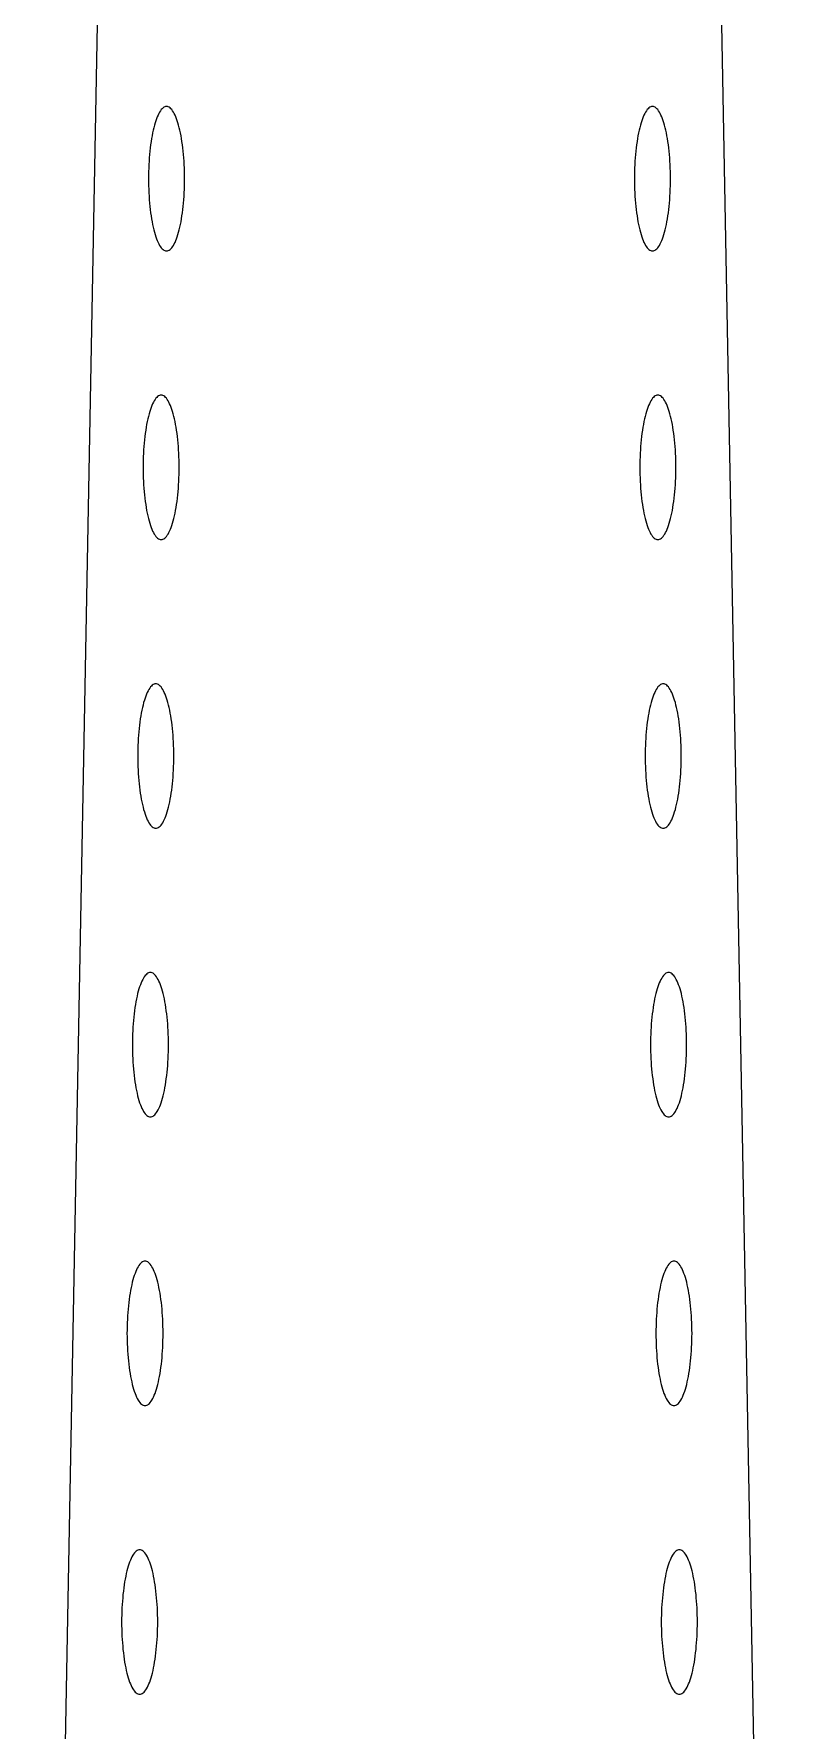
# Model space of a CAD drawing. Extents: x -1.3 to 1.3, y -32.7 to -9.2.
# Drawn here: x -1.3 to 1.3, y -26.85 to -20.98 of the extents above; entities that cross this region are included whole.
import ezdxf

# ---------------------------------------------------------------- set-up
doc = ezdxf.new("R2010")
doc.units = 0
doc.layers.get('0').update_dxf_attribs({"linetype": 'CONTINUOUS'})

msp = doc.modelspace()

# ---------------------------------------------------------------- linework, layer by layer
msp.add_lwpolyline([(0.879884, -10.092124, 0.98155626), (-0.879884, -10.092124), (-1.301305, -32.728468), (1.301305, -32.728468)], format="xyb", close=True)
for points in [[(-0.841849, -21.73, 0), (-0.838783, -21.7297, 0), (-0.835723, -21.7288, 0), (-0.832679, -21.7273, 0), (-0.829656, -21.7252, 0), (-0.826663, -21.7225, 0), (-0.823707, -21.7193, 0), (-0.820794, -21.7154, 0), (-0.817932, -21.711, 0), (-0.815127, -21.706, 0), (-0.812387, -21.7005, 0), (-0.809718, -21.6945, 0), (-0.807126, -21.6879, 0), (-0.804618, -21.6808, 0), (-0.8022, -21.6733, 0), (-0.799877, -21.6653, 0), (-0.797655, -21.6568, 0), (-0.79554, -21.6479, 0), (-0.793536, -21.6386, 0), (-0.791649, -21.629, 0), (-0.789883, -21.6189, 0), (-0.788241, -21.6086, 0), (-0.786729, -21.5979, 0), (-0.78535, -21.5869, 0), (-0.784107, -21.5757, 0), (-0.783003, -21.5643, 0), (-0.782041, -21.5526, 0), (-0.781222, -21.5408, 0), (-0.78055, -21.5288, 0), (-0.780026, -21.5167, 0), (-0.77965, -21.5045, 0), (-0.779425, -21.4923, 0), (-0.779349, -21.48, 0), (-0.779425, -21.4678, 0), (-0.77965, -21.4555, 0), (-0.780026, -21.4433, 0), (-0.78055, -21.4313, 0), (-0.781222, -21.4193, 0), (-0.782041, -21.4075, 0), (-0.783003, -21.3958, 0), (-0.784107, -21.3844, 0), (-0.78535, -21.3731, 0), (-0.786729, -21.3622, 0), (-0.788241, -21.3515, 0), (-0.789883, -21.3411, 0), (-0.791649, -21.3311, 0), (-0.793536, -21.3214, 0), (-0.79554, -21.3121, 0), (-0.797655, -21.3033, 0), (-0.799877, -21.2948, 0), (-0.8022, -21.2868, 0), (-0.804618, -21.2792, 0), (-0.807126, -21.2722, 0), (-0.809718, -21.2656, 0), (-0.812387, -21.2595, 0), (-0.815127, -21.254, 0), (-0.817932, -21.2491, 0), (-0.820794, -21.2446, 0), (-0.823707, -21.2408, 0), (-0.826663, -21.2375, 0), (-0.829656, -21.2348, 0), (-0.832679, -21.2327, 0), (-0.835723, -21.2312, 0), (-0.838783, -21.2303, 0), (-0.841849, -21.23, 0), (-0.844916, -21.2303, 0), (-0.847975, -21.2312, 0), (-0.85102, -21.2327, 0), (-0.854043, -21.2348, 0), (-0.857036, -21.2375, 0), (-0.859992, -21.2408, 0), (-0.862905, -21.2446, 0), (-0.865767, -21.2491, 0), (-0.868572, -21.254, 0), (-0.871312, -21.2595, 0), (-0.873981, -21.2656, 0), (-0.876573, -21.2722, 0), (-0.879081, -21.2792, 0), (-0.881499, -21.2868, 0), (-0.883822, -21.2948, 0), (-0.886044, -21.3033, 0), (-0.888159, -21.3121, 0), (-0.890163, -21.3214, 0), (-0.89205, -21.3311, 0), (-0.893816, -21.3411, 0), (-0.895457, -21.3515, 0), (-0.896969, -21.3622, 0), (-0.898349, -21.3731, 0), (-0.899592, -21.3844, 0), (-0.900696, -21.3958, 0), (-0.901658, -21.4075, 0), (-0.902476, -21.4193, 0), (-0.903148, -21.4313, 0), (-0.903673, -21.4433, 0), (-0.904048, -21.4555, 0), (-0.904274, -21.4678, 0), (-0.904349, -21.48, 0), (-0.904274, -21.4923, 0), (-0.904048, -21.5045, 0), (-0.903673, -21.5167, 0), (-0.903148, -21.5288, 0), (-0.902476, -21.5408, 0), (-0.901658, -21.5526, 0), (-0.900696, -21.5643, 0), (-0.899592, -21.5757, 0), (-0.898349, -21.5869, 0), (-0.896969, -21.5979, 0), (-0.895457, -21.6086, 0), (-0.893816, -21.6189, 0), (-0.89205, -21.629, 0), (-0.890163, -21.6386, 0), (-0.888159, -21.6479, 0), (-0.886044, -21.6568, 0), (-0.883822, -21.6653, 0), (-0.881499, -21.6733, 0), (-0.879081, -21.6808, 0), (-0.876573, -21.6879, 0), (-0.873981, -21.6945, 0), (-0.871312, -21.7005, 0), (-0.868572, -21.706, 0), (-0.865767, -21.711, 0), (-0.862905, -21.7154, 0), (-0.859992, -21.7193, 0), (-0.857036, -21.7225, 0), (-0.854043, -21.7252, 0), (-0.85102, -21.7273, 0), (-0.847975, -21.7288, 0), (-0.844916, -21.7297, 0), (-0.841849, -21.73, 0)], [(0.841849, -21.73, 0), (0.844916, -21.7297, 0), (0.847975, -21.7288, 0), (0.85102, -21.7273, 0), (0.854043, -21.7252, 0), (0.857036, -21.7225, 0), (0.859992, -21.7193, 0), (0.862905, -21.7154, 0), (0.865767, -21.711, 0), (0.868572, -21.706, 0), (0.871312, -21.7005, 0), (0.873981, -21.6945, 0), (0.876573, -21.6879, 0), (0.879081, -21.6808, 0), (0.881499, -21.6733, 0), (0.883822, -21.6653, 0), (0.886044, -21.6568, 0), (0.888159, -21.6479, 0), (0.890163, -21.6386, 0), (0.89205, -21.629, 0), (0.893816, -21.6189, 0), (0.895457, -21.6086, 0), (0.896969, -21.5979, 0), (0.898349, -21.5869, 0), (0.899592, -21.5757, 0), (0.900696, -21.5643, 0), (0.901658, -21.5526, 0), (0.902476, -21.5408, 0), (0.903148, -21.5288, 0), (0.903673, -21.5167, 0), (0.904048, -21.5045, 0), (0.904274, -21.4923, 0), (0.904349, -21.48, 0), (0.904274, -21.4678, 0), (0.904048, -21.4555, 0), (0.903673, -21.4433, 0), (0.903148, -21.4313, 0), (0.902476, -21.4193, 0), (0.901658, -21.4075, 0), (0.900696, -21.3958, 0), (0.899592, -21.3844, 0), (0.898349, -21.3731, 0), (0.896969, -21.3622, 0), (0.895457, -21.3515, 0), (0.893816, -21.3411, 0), (0.89205, -21.3311, 0), (0.890163, -21.3214, 0), (0.888159, -21.3121, 0), (0.886044, -21.3033, 0), (0.883822, -21.2948, 0), (0.881499, -21.2868, 0), (0.879081, -21.2792, 0), (0.876573, -21.2722, 0), (0.873981, -21.2656, 0), (0.871312, -21.2595, 0), (0.868572, -21.254, 0), (0.865767, -21.2491, 0), (0.862905, -21.2446, 0), (0.859992, -21.2408, 0), (0.857036, -21.2375, 0), (0.854043, -21.2348, 0), (0.85102, -21.2327, 0), (0.847975, -21.2312, 0), (0.844916, -21.2303, 0), (0.841849, -21.23, 0), (0.838783, -21.2303, 0), (0.835723, -21.2312, 0), (0.832679, -21.2327, 0), (0.829656, -21.2348, 0), (0.826663, -21.2375, 0), (0.823707, -21.2408, 0), (0.820794, -21.2446, 0), (0.817932, -21.2491, 0), (0.815127, -21.254, 0), (0.812387, -21.2595, 0), (0.809718, -21.2656, 0), (0.807126, -21.2722, 0), (0.804618, -21.2792, 0), (0.8022, -21.2868, 0), (0.799877, -21.2948, 0), (0.797655, -21.3033, 0), (0.79554, -21.3121, 0), (0.793536, -21.3214, 0), (0.791649, -21.3311, 0), (0.789883, -21.3411, 0), (0.788241, -21.3515, 0), (0.786729, -21.3622, 0), (0.78535, -21.3731, 0), (0.784107, -21.3844, 0), (0.783003, -21.3958, 0), (0.782041, -21.4075, 0), (0.781222, -21.4193, 0), (0.78055, -21.4313, 0), (0.780026, -21.4433, 0), (0.77965, -21.4555, 0), (0.779425, -21.4678, 0), (0.779349, -21.48, 0), (0.779425, -21.4923, 0), (0.77965, -21.5045, 0), (0.780026, -21.5167, 0), (0.78055, -21.5288, 0), (0.781222, -21.5408, 0), (0.782041, -21.5526, 0), (0.783003, -21.5643, 0), (0.784107, -21.5757, 0), (0.78535, -21.5869, 0), (0.786729, -21.5979, 0), (0.788241, -21.6086, 0), (0.789883, -21.6189, 0), (0.791649, -21.629, 0), (0.793536, -21.6386, 0), (0.79554, -21.6479, 0), (0.797655, -21.6568, 0), (0.799877, -21.6653, 0), (0.8022, -21.6733, 0), (0.804618, -21.6808, 0), (0.807126, -21.6879, 0), (0.809718, -21.6945, 0), (0.812387, -21.7005, 0), (0.815127, -21.706, 0), (0.817932, -21.711, 0), (0.820794, -21.7154, 0), (0.823707, -21.7193, 0), (0.826663, -21.7225, 0), (0.829656, -21.7252, 0), (0.832679, -21.7273, 0), (0.835723, -21.7288, 0), (0.838783, -21.7297, 0), (0.841849, -21.73, 0)], [(-0.860463, -22.7299, 0), (-0.857396, -22.7296, 0), (-0.854337, -22.7287, 0), (-0.851293, -22.7271, 0), (-0.84827, -22.7251, 0), (-0.845277, -22.7224, 0), (-0.84232, -22.7191, 0), (-0.839408, -22.7152, 0), (-0.836545, -22.7108, 0), (-0.833741, -22.7059, 0), (-0.831001, -22.7003, 0), (-0.828332, -22.6943, 0), (-0.82574, -22.6877, 0), (-0.823232, -22.6807, 0), (-0.820814, -22.6731, 0), (-0.818491, -22.6651, 0), (-0.816269, -22.6566, 0), (-0.814154, -22.6477, 0), (-0.81215, -22.6385, 0), (-0.810263, -22.6288, 0), (-0.808496, -22.6187, 0), (-0.806855, -22.6084, 0), (-0.805343, -22.5977, 0), (-0.803964, -22.5867, 0), (-0.802721, -22.5755, 0), (-0.801617, -22.5641, 0), (-0.800654, -22.5524, 0), (-0.799836, -22.5406, 0), (-0.799164, -22.5286, 0), (-0.79864, -22.5165, 0), (-0.798264, -22.5044, 0), (-0.798038, -22.4921, 0), (-0.797963, -22.4799, 0), (-0.798038, -22.4676, 0), (-0.798264, -22.4554, 0), (-0.79864, -22.4432, 0), (-0.799164, -22.4311, 0), (-0.799836, -22.4191, 0), (-0.800654, -22.4073, 0), (-0.801617, -22.3956, 0), (-0.802721, -22.3842, 0), (-0.803964, -22.373, 0), (-0.805343, -22.362, 0), (-0.806855, -22.3513, 0), (-0.808496, -22.341, 0), (-0.810263, -22.3309, 0), (-0.81215, -22.3213, 0), (-0.814154, -22.312, 0), (-0.816269, -22.3031, 0), (-0.818491, -22.2946, 0), (-0.820814, -22.2866, 0), (-0.823232, -22.2791, 0), (-0.82574, -22.272, 0), (-0.828332, -22.2654, 0), (-0.831001, -22.2594, 0), (-0.833741, -22.2539, 0), (-0.836545, -22.2489, 0), (-0.839408, -22.2445, 0), (-0.84232, -22.2406, 0), (-0.845277, -22.2373, 0), (-0.84827, -22.2347, 0), (-0.851293, -22.2326, 0), (-0.854337, -22.2311, 0), (-0.857396, -22.2302, 0), (-0.860463, -22.2299, 0), (-0.86353, -22.2302, 0), (-0.866589, -22.2311, 0), (-0.869634, -22.2326, 0), (-0.872656, -22.2347, 0), (-0.875649, -22.2373, 0), (-0.878606, -22.2406, 0), (-0.881519, -22.2445, 0), (-0.884381, -22.2489, 0), (-0.887185, -22.2539, 0), (-0.889925, -22.2594, 0), (-0.892595, -22.2654, 0), (-0.895186, -22.272, 0), (-0.897694, -22.2791, 0), (-0.900113, -22.2866, 0), (-0.902436, -22.2946, 0), (-0.904657, -22.3031, 0), (-0.906773, -22.312, 0), (-0.908776, -22.3213, 0), (-0.910664, -22.3309, 0), (-0.91243, -22.341, 0), (-0.914071, -22.3513, 0), (-0.915583, -22.362, 0), (-0.916963, -22.373, 0), (-0.918206, -22.3842, 0), (-0.91931, -22.3956, 0), (-0.920272, -22.4073, 0), (-0.92109, -22.4191, 0), (-0.921762, -22.4311, 0), (-0.922287, -22.4432, 0), (-0.922662, -22.4554, 0), (-0.922888, -22.4676, 0), (-0.922963, -22.4799, 0), (-0.922888, -22.4921, 0), (-0.922662, -22.5044, 0), (-0.922287, -22.5165, 0), (-0.921762, -22.5286, 0), (-0.92109, -22.5406, 0), (-0.920272, -22.5524, 0), (-0.91931, -22.5641, 0), (-0.918206, -22.5755, 0), (-0.916963, -22.5867, 0), (-0.915583, -22.5977, 0), (-0.914071, -22.6084, 0), (-0.91243, -22.6187, 0), (-0.910664, -22.6288, 0), (-0.908776, -22.6385, 0), (-0.906773, -22.6477, 0), (-0.904657, -22.6566, 0), (-0.902436, -22.6651, 0), (-0.900113, -22.6731, 0), (-0.897694, -22.6807, 0), (-0.895186, -22.6877, 0), (-0.892595, -22.6943, 0), (-0.889925, -22.7003, 0), (-0.887185, -22.7059, 0), (-0.884381, -22.7108, 0), (-0.881519, -22.7152, 0), (-0.878606, -22.7191, 0), (-0.875649, -22.7224, 0), (-0.872656, -22.7251, 0), (-0.869634, -22.7271, 0), (-0.866589, -22.7287, 0), (-0.86353, -22.7296, 0), (-0.860463, -22.7299, 0)], [(0.860463, -22.7299, 0), (0.86353, -22.7296, 0), (0.866589, -22.7287, 0), (0.869634, -22.7271, 0), (0.872656, -22.7251, 0), (0.875649, -22.7224, 0), (0.878606, -22.7191, 0), (0.881519, -22.7152, 0), (0.884381, -22.7108, 0), (0.887185, -22.7059, 0), (0.889925, -22.7003, 0), (0.892595, -22.6943, 0), (0.895186, -22.6877, 0), (0.897694, -22.6807, 0), (0.900113, -22.6731, 0), (0.902436, -22.6651, 0), (0.904657, -22.6566, 0), (0.906773, -22.6477, 0), (0.908776, -22.6385, 0), (0.910664, -22.6288, 0), (0.91243, -22.6187, 0), (0.914071, -22.6084, 0), (0.915583, -22.5977, 0), (0.916963, -22.5867, 0), (0.918206, -22.5755, 0), (0.91931, -22.5641, 0), (0.920272, -22.5524, 0), (0.92109, -22.5406, 0), (0.921762, -22.5286, 0), (0.922287, -22.5165, 0), (0.922662, -22.5044, 0), (0.922888, -22.4921, 0), (0.922963, -22.4799, 0), (0.922888, -22.4676, 0), (0.922662, -22.4554, 0), (0.922287, -22.4432, 0), (0.921762, -22.4311, 0), (0.92109, -22.4191, 0), (0.920272, -22.4073, 0), (0.91931, -22.3956, 0), (0.918206, -22.3842, 0), (0.916963, -22.373, 0), (0.915583, -22.362, 0), (0.914071, -22.3513, 0), (0.91243, -22.341, 0), (0.910664, -22.3309, 0), (0.908776, -22.3213, 0), (0.906773, -22.312, 0), (0.904657, -22.3031, 0), (0.902436, -22.2946, 0), (0.900113, -22.2866, 0), (0.897694, -22.2791, 0), (0.895186, -22.272, 0), (0.892595, -22.2654, 0), (0.889925, -22.2594, 0), (0.887185, -22.2539, 0), (0.884381, -22.2489, 0), (0.881519, -22.2445, 0), (0.878606, -22.2406, 0), (0.875649, -22.2373, 0), (0.872656, -22.2347, 0), (0.869634, -22.2326, 0), (0.866589, -22.2311, 0), (0.86353, -22.2302, 0), (0.860463, -22.2299, 0), (0.857396, -22.2302, 0), (0.854337, -22.2311, 0), (0.851293, -22.2326, 0), (0.84827, -22.2347, 0), (0.845277, -22.2373, 0), (0.84232, -22.2406, 0), (0.839408, -22.2445, 0), (0.836545, -22.2489, 0), (0.833741, -22.2539, 0), (0.831001, -22.2594, 0), (0.828332, -22.2654, 0), (0.82574, -22.272, 0), (0.823232, -22.2791, 0), (0.820814, -22.2866, 0), (0.818491, -22.2946, 0), (0.816269, -22.3031, 0), (0.814154, -22.312, 0), (0.81215, -22.3213, 0), (0.810263, -22.3309, 0), (0.808496, -22.341, 0), (0.806855, -22.3513, 0), (0.805343, -22.362, 0), (0.803964, -22.373, 0), (0.802721, -22.3842, 0), (0.801617, -22.3956, 0), (0.800654, -22.4073, 0), (0.799836, -22.4191, 0), (0.799164, -22.4311, 0), (0.79864, -22.4432, 0), (0.798264, -22.4554, 0), (0.798038, -22.4676, 0), (0.797963, -22.4799, 0), (0.798038, -22.4921, 0), (0.798264, -22.5044, 0), (0.79864, -22.5165, 0), (0.799164, -22.5286, 0), (0.799836, -22.5406, 0), (0.800654, -22.5524, 0), (0.801617, -22.5641, 0), (0.802721, -22.5755, 0), (0.803964, -22.5867, 0), (0.805343, -22.5977, 0), (0.806855, -22.6084, 0), (0.808496, -22.6187, 0), (0.810263, -22.6288, 0), (0.81215, -22.6385, 0), (0.814154, -22.6477, 0), (0.816269, -22.6566, 0), (0.818491, -22.6651, 0), (0.820814, -22.6731, 0), (0.823232, -22.6807, 0), (0.82574, -22.6877, 0), (0.828332, -22.6943, 0), (0.831001, -22.7003, 0), (0.833741, -22.7059, 0), (0.836545, -22.7108, 0), (0.839408, -22.7152, 0), (0.84232, -22.7191, 0), (0.845277, -22.7224, 0), (0.84827, -22.7251, 0), (0.851293, -22.7271, 0), (0.854337, -22.7287, 0), (0.857396, -22.7296, 0), (0.860463, -22.7299, 0)], [(-0.879077, -23.7297, 0), (-0.87601, -23.7294, 0), (-0.872951, -23.7285, 0), (-0.869906, -23.727, 0), (-0.866884, -23.7249, 0), (-0.863891, -23.7222, 0), (-0.860934, -23.7189, 0), (-0.858021, -23.7151, 0), (-0.855159, -23.7107, 0), (-0.852355, -23.7057, 0), (-0.849615, -23.7002, 0), (-0.846946, -23.6941, 0), (-0.844354, -23.6875, 0), (-0.841846, -23.6805, 0), (-0.839427, -23.6729, 0), (-0.837105, -23.6649, 0), (-0.834883, -23.6565, 0), (-0.832768, -23.6476, 0), (-0.830764, -23.6383, 0), (-0.828877, -23.6286, 0), (-0.82711, -23.6186, 0), (-0.825469, -23.6082, 0), (-0.823957, -23.5975, 0), (-0.822578, -23.5866, 0), (-0.821335, -23.5754, 0), (-0.82023, -23.5639, 0), (-0.819268, -23.5523, 0), (-0.81845, -23.5404, 0), (-0.817778, -23.5285, 0), (-0.817253, -23.5164, 0), (-0.816878, -23.5042, 0), (-0.816652, -23.4919, 0), (-0.816577, -23.4797, 0), (-0.816652, -23.4674, 0), (-0.816878, -23.4552, 0), (-0.817253, -23.443, 0), (-0.817778, -23.4309, 0), (-0.81845, -23.4189, 0), (-0.819268, -23.4071, 0), (-0.82023, -23.3955, 0), (-0.821335, -23.384, 0), (-0.822578, -23.3728, 0), (-0.823957, -23.3618, 0), (-0.825469, -23.3512, 0), (-0.82711, -23.3408, 0), (-0.828877, -23.3308, 0), (-0.830764, -23.3211, 0), (-0.832768, -23.3118, 0), (-0.834883, -23.3029, 0), (-0.837105, -23.2944, 0), (-0.839427, -23.2864, 0), (-0.841846, -23.2789, 0), (-0.844354, -23.2718, 0), (-0.846946, -23.2652, 0), (-0.849615, -23.2592, 0), (-0.852355, -23.2537, 0), (-0.855159, -23.2487, 0), (-0.858021, -23.2443, 0), (-0.860934, -23.2404, 0), (-0.863891, -23.2372, 0), (-0.866884, -23.2345, 0), (-0.869906, -23.2324, 0), (-0.872951, -23.2309, 0), (-0.87601, -23.23, 0), (-0.879077, -23.2297, 0), (-0.882144, -23.23, 0), (-0.885203, -23.2309, 0), (-0.888248, -23.2324, 0), (-0.89127, -23.2345, 0), (-0.894263, -23.2372, 0), (-0.89722, -23.2404, 0), (-0.900133, -23.2443, 0), (-0.902995, -23.2487, 0), (-0.905799, -23.2537, 0), (-0.908539, -23.2592, 0), (-0.911208, -23.2652, 0), (-0.9138, -23.2718, 0), (-0.916308, -23.2789, 0), (-0.918727, -23.2864, 0), (-0.921049, -23.2944, 0), (-0.923271, -23.3029, 0), (-0.925386, -23.3118, 0), (-0.92739, -23.3211, 0), (-0.929277, -23.3308, 0), (-0.931044, -23.3408, 0), (-0.932685, -23.3512, 0), (-0.934197, -23.3618, 0), (-0.935576, -23.3728, 0), (-0.936819, -23.384, 0), (-0.937923, -23.3955, 0), (-0.938886, -23.4071, 0), (-0.939704, -23.4189, 0), (-0.940376, -23.4309, 0), (-0.940901, -23.443, 0), (-0.941276, -23.4552, 0), (-0.941502, -23.4674, 0), (-0.941577, -23.4797, 0), (-0.941502, -23.4919, 0), (-0.941276, -23.5042, 0), (-0.940901, -23.5164, 0), (-0.940376, -23.5285, 0), (-0.939704, -23.5404, 0), (-0.938886, -23.5523, 0), (-0.937923, -23.5639, 0), (-0.936819, -23.5754, 0), (-0.935576, -23.5866, 0), (-0.934197, -23.5975, 0), (-0.932685, -23.6082, 0), (-0.931044, -23.6186, 0), (-0.929277, -23.6286, 0), (-0.92739, -23.6383, 0), (-0.925386, -23.6476, 0), (-0.923271, -23.6565, 0), (-0.921049, -23.6649, 0), (-0.918727, -23.6729, 0), (-0.916308, -23.6805, 0), (-0.9138, -23.6875, 0), (-0.911208, -23.6941, 0), (-0.908539, -23.7002, 0), (-0.905799, -23.7057, 0), (-0.902995, -23.7107, 0), (-0.900133, -23.7151, 0), (-0.89722, -23.7189, 0), (-0.894263, -23.7222, 0), (-0.89127, -23.7249, 0), (-0.888248, -23.727, 0), (-0.885203, -23.7285, 0), (-0.882144, -23.7294, 0), (-0.879077, -23.7297, 0)], [(0.879077, -23.7297, 0), (0.882144, -23.7294, 0), (0.885203, -23.7285, 0), (0.888248, -23.727, 0), (0.89127, -23.7249, 0), (0.894263, -23.7222, 0), (0.89722, -23.7189, 0), (0.900133, -23.7151, 0), (0.902995, -23.7107, 0), (0.905799, -23.7057, 0), (0.908539, -23.7002, 0), (0.911208, -23.6941, 0), (0.9138, -23.6875, 0), (0.916308, -23.6805, 0), (0.918727, -23.6729, 0), (0.921049, -23.6649, 0), (0.923271, -23.6565, 0), (0.925386, -23.6476, 0), (0.92739, -23.6383, 0), (0.929277, -23.6286, 0), (0.931044, -23.6186, 0), (0.932685, -23.6082, 0), (0.934197, -23.5975, 0), (0.935576, -23.5866, 0), (0.936819, -23.5754, 0), (0.937923, -23.5639, 0), (0.938886, -23.5523, 0), (0.939704, -23.5404, 0), (0.940376, -23.5285, 0), (0.940901, -23.5164, 0), (0.941276, -23.5042, 0), (0.941502, -23.4919, 0), (0.941577, -23.4797, 0), (0.941502, -23.4674, 0), (0.941276, -23.4552, 0), (0.940901, -23.443, 0), (0.940376, -23.4309, 0), (0.939704, -23.4189, 0), (0.938886, -23.4071, 0), (0.937923, -23.3955, 0), (0.936819, -23.384, 0), (0.935576, -23.3728, 0), (0.934197, -23.3618, 0), (0.932685, -23.3512, 0), (0.931044, -23.3408, 0), (0.929277, -23.3308, 0), (0.92739, -23.3211, 0), (0.925386, -23.3118, 0), (0.923271, -23.3029, 0), (0.921049, -23.2944, 0), (0.918727, -23.2864, 0), (0.916308, -23.2789, 0), (0.9138, -23.2718, 0), (0.911208, -23.2652, 0), (0.908539, -23.2592, 0), (0.905799, -23.2537, 0), (0.902995, -23.2487, 0), (0.900133, -23.2443, 0), (0.89722, -23.2404, 0), (0.894263, -23.2372, 0), (0.89127, -23.2345, 0), (0.888248, -23.2324, 0), (0.885203, -23.2309, 0), (0.882144, -23.23, 0), (0.879077, -23.2297, 0), (0.87601, -23.23, 0), (0.872951, -23.2309, 0), (0.869906, -23.2324, 0), (0.866884, -23.2345, 0), (0.863891, -23.2372, 0), (0.860934, -23.2404, 0), (0.858021, -23.2443, 0), (0.855159, -23.2487, 0), (0.852355, -23.2537, 0), (0.849615, -23.2592, 0), (0.846946, -23.2652, 0), (0.844354, -23.2718, 0), (0.841846, -23.2789, 0), (0.839427, -23.2864, 0), (0.837105, -23.2944, 0), (0.834883, -23.3029, 0), (0.832768, -23.3118, 0), (0.830764, -23.3211, 0), (0.828877, -23.3308, 0), (0.82711, -23.3408, 0), (0.825469, -23.3512, 0), (0.823957, -23.3618, 0), (0.822578, -23.3728, 0), (0.821335, -23.384, 0), (0.82023, -23.3955, 0), (0.819268, -23.4071, 0), (0.81845, -23.4189, 0), (0.817778, -23.4309, 0), (0.817253, -23.443, 0), (0.816878, -23.4552, 0), (0.816652, -23.4674, 0), (0.816577, -23.4797, 0), (0.816652, -23.4919, 0), (0.816878, -23.5042, 0), (0.817253, -23.5164, 0), (0.817778, -23.5285, 0), (0.81845, -23.5404, 0), (0.819268, -23.5523, 0), (0.82023, -23.5639, 0), (0.821335, -23.5754, 0), (0.822578, -23.5866, 0), (0.823957, -23.5975, 0), (0.825469, -23.6082, 0), (0.82711, -23.6186, 0), (0.828877, -23.6286, 0), (0.830764, -23.6383, 0), (0.832768, -23.6476, 0), (0.834883, -23.6565, 0), (0.837105, -23.6649, 0), (0.839427, -23.6729, 0), (0.841846, -23.6805, 0), (0.844354, -23.6875, 0), (0.846946, -23.6941, 0), (0.849615, -23.7002, 0), (0.852355, -23.7057, 0), (0.855159, -23.7107, 0), (0.858021, -23.7151, 0), (0.860934, -23.7189, 0), (0.863891, -23.7222, 0), (0.866884, -23.7249, 0), (0.869906, -23.727, 0), (0.872951, -23.7285, 0), (0.87601, -23.7294, 0), (0.879077, -23.7297, 0)], [(-0.897691, -24.7295, 0), (-0.894624, -24.7292, 0), (-0.891565, -24.7283, 0), (-0.88852, -24.7268, 0), (-0.885498, -24.7247, 0), (-0.882505, -24.722, 0), (-0.879548, -24.7187, 0), (-0.876635, -24.7149, 0), (-0.873773, -24.7105, 0), (-0.870969, -24.7055, 0), (-0.868228, -24.7, 0), (-0.865559, -24.6939, 0), (-0.862968, -24.6874, 0), (-0.86046, -24.6803, 0), (-0.858041, -24.6728, 0), (-0.855718, -24.6647, 0), (-0.853497, -24.6563, 0), (-0.851381, -24.6474, 0), (-0.849378, -24.6381, 0), (-0.84749, -24.6284, 0), (-0.845724, -24.6184, 0), (-0.844083, -24.608, 0), (-0.842571, -24.5974, 0), (-0.841191, -24.5864, 0), (-0.839948, -24.5752, 0), (-0.838844, -24.5637, 0), (-0.837882, -24.5521, 0), (-0.837064, -24.5403, 0), (-0.836392, -24.5283, 0), (-0.835867, -24.5162, 0), (-0.835492, -24.504, 0), (-0.835266, -24.4918, 0), (-0.835191, -24.4795, 0), (-0.835266, -24.4672, 0), (-0.835492, -24.455, 0), (-0.835867, -24.4428, 0), (-0.836392, -24.4307, 0), (-0.837064, -24.4188, 0), (-0.837882, -24.4069, 0), (-0.838844, -24.3953, 0), (-0.839948, -24.3838, 0), (-0.841191, -24.3726, 0), (-0.842571, -24.3617, 0), (-0.844083, -24.351, 0), (-0.845724, -24.3406, 0), (-0.84749, -24.3306, 0), (-0.849378, -24.3209, 0), (-0.851381, -24.3116, 0), (-0.853497, -24.3027, 0), (-0.855718, -24.2943, 0), (-0.858041, -24.2863, 0), (-0.86046, -24.2787, 0), (-0.862968, -24.2716, 0), (-0.865559, -24.2651, 0), (-0.868228, -24.259, 0), (-0.870969, -24.2535, 0), (-0.873773, -24.2485, 0), (-0.876635, -24.2441, 0), (-0.879548, -24.2403, 0), (-0.882505, -24.237, 0), (-0.885498, -24.2343, 0), (-0.88852, -24.2322, 0), (-0.891565, -24.2307, 0), (-0.894624, -24.2298, 0), (-0.897691, -24.2295, 0), (-0.900758, -24.2298, 0), (-0.903817, -24.2307, 0), (-0.906861, -24.2322, 0), (-0.909884, -24.2343, 0), (-0.912877, -24.237, 0), (-0.915834, -24.2403, 0), (-0.918746, -24.2441, 0), (-0.921608, -24.2485, 0), (-0.924413, -24.2535, 0), (-0.927153, -24.259, 0), (-0.929822, -24.2651, 0), (-0.932414, -24.2716, 0), (-0.934922, -24.2787, 0), (-0.93734, -24.2863, 0), (-0.939663, -24.2943, 0), (-0.941885, -24.3027, 0), (-0.944, -24.3116, 0), (-0.946004, -24.3209, 0), (-0.947891, -24.3306, 0), (-0.949658, -24.3406, 0), (-0.951299, -24.351, 0), (-0.952811, -24.3617, 0), (-0.95419, -24.3726, 0), (-0.955433, -24.3838, 0), (-0.956537, -24.3953, 0), (-0.9575, -24.4069, 0), (-0.958318, -24.4188, 0), (-0.95899, -24.4307, 0), (-0.959514, -24.4428, 0), (-0.95989, -24.455, 0), (-0.960115, -24.4672, 0), (-0.960191, -24.4795, 0), (-0.960115, -24.4918, 0), (-0.95989, -24.504, 0), (-0.959514, -24.5162, 0), (-0.95899, -24.5283, 0), (-0.958318, -24.5403, 0), (-0.9575, -24.5521, 0), (-0.956537, -24.5637, 0), (-0.955433, -24.5752, 0), (-0.95419, -24.5864, 0), (-0.952811, -24.5974, 0), (-0.951299, -24.608, 0), (-0.949658, -24.6184, 0), (-0.947891, -24.6284, 0), (-0.946004, -24.6381, 0), (-0.944, -24.6474, 0), (-0.941885, -24.6563, 0), (-0.939663, -24.6647, 0), (-0.93734, -24.6728, 0), (-0.934922, -24.6803, 0), (-0.932414, -24.6874, 0), (-0.929822, -24.6939, 0), (-0.927153, -24.7, 0), (-0.924413, -24.7055, 0), (-0.921608, -24.7105, 0), (-0.918746, -24.7149, 0), (-0.915834, -24.7187, 0), (-0.912877, -24.722, 0), (-0.909884, -24.7247, 0), (-0.906861, -24.7268, 0), (-0.903817, -24.7283, 0), (-0.900758, -24.7292, 0), (-0.897691, -24.7295, 0)], [(0.897691, -24.7295, 0), (0.900758, -24.7292, 0), (0.903817, -24.7283, 0), (0.906861, -24.7268, 0), (0.909884, -24.7247, 0), (0.912877, -24.722, 0), (0.915834, -24.7187, 0), (0.918746, -24.7149, 0), (0.921608, -24.7105, 0), (0.924413, -24.7055, 0), (0.927153, -24.7, 0), (0.929822, -24.6939, 0), (0.932414, -24.6874, 0), (0.934922, -24.6803, 0), (0.93734, -24.6728, 0), (0.939663, -24.6647, 0), (0.941885, -24.6563, 0), (0.944, -24.6474, 0), (0.946004, -24.6381, 0), (0.947891, -24.6284, 0), (0.949658, -24.6184, 0), (0.951299, -24.608, 0), (0.952811, -24.5974, 0), (0.95419, -24.5864, 0), (0.955433, -24.5752, 0), (0.956537, -24.5637, 0), (0.9575, -24.5521, 0), (0.958318, -24.5403, 0), (0.95899, -24.5283, 0), (0.959514, -24.5162, 0), (0.95989, -24.504, 0), (0.960115, -24.4918, 0), (0.960191, -24.4795, 0), (0.960115, -24.4672, 0), (0.95989, -24.455, 0), (0.959514, -24.4428, 0), (0.95899, -24.4307, 0), (0.958318, -24.4188, 0), (0.9575, -24.4069, 0), (0.956537, -24.3953, 0), (0.955433, -24.3838, 0), (0.95419, -24.3726, 0), (0.952811, -24.3617, 0), (0.951299, -24.351, 0), (0.949658, -24.3406, 0), (0.947891, -24.3306, 0), (0.946004, -24.3209, 0), (0.944, -24.3116, 0), (0.941885, -24.3027, 0), (0.939663, -24.2943, 0), (0.93734, -24.2863, 0), (0.934922, -24.2787, 0), (0.932414, -24.2716, 0), (0.929822, -24.2651, 0), (0.927153, -24.259, 0), (0.924413, -24.2535, 0), (0.921608, -24.2485, 0), (0.918746, -24.2441, 0), (0.915834, -24.2403, 0), (0.912877, -24.237, 0), (0.909884, -24.2343, 0), (0.906861, -24.2322, 0), (0.903817, -24.2307, 0), (0.900758, -24.2298, 0), (0.897691, -24.2295, 0), (0.894624, -24.2298, 0), (0.891565, -24.2307, 0), (0.88852, -24.2322, 0), (0.885498, -24.2343, 0), (0.882505, -24.237, 0), (0.879548, -24.2403, 0), (0.876635, -24.2441, 0), (0.873773, -24.2485, 0), (0.870969, -24.2535, 0), (0.868228, -24.259, 0), (0.865559, -24.2651, 0), (0.862968, -24.2716, 0), (0.86046, -24.2787, 0), (0.858041, -24.2863, 0), (0.855718, -24.2943, 0), (0.853497, -24.3027, 0), (0.851381, -24.3116, 0), (0.849378, -24.3209, 0), (0.84749, -24.3306, 0), (0.845724, -24.3406, 0), (0.844083, -24.351, 0), (0.842571, -24.3617, 0), (0.841191, -24.3726, 0), (0.839948, -24.3838, 0), (0.838844, -24.3953, 0), (0.837882, -24.4069, 0), (0.837064, -24.4188, 0), (0.836392, -24.4307, 0), (0.835867, -24.4428, 0), (0.835492, -24.455, 0), (0.835266, -24.4672, 0), (0.835191, -24.4795, 0), (0.835266, -24.4918, 0), (0.835492, -24.504, 0), (0.835867, -24.5162, 0), (0.836392, -24.5283, 0), (0.837064, -24.5403, 0), (0.837882, -24.5521, 0), (0.838844, -24.5637, 0), (0.839948, -24.5752, 0), (0.841191, -24.5864, 0), (0.842571, -24.5974, 0), (0.844083, -24.608, 0), (0.845724, -24.6184, 0), (0.84749, -24.6284, 0), (0.849378, -24.6381, 0), (0.851381, -24.6474, 0), (0.853497, -24.6563, 0), (0.855718, -24.6647, 0), (0.858041, -24.6728, 0), (0.86046, -24.6803, 0), (0.862968, -24.6874, 0), (0.865559, -24.6939, 0), (0.868228, -24.7, 0), (0.870969, -24.7055, 0), (0.873773, -24.7105, 0), (0.876635, -24.7149, 0), (0.879548, -24.7187, 0), (0.882505, -24.722, 0), (0.885498, -24.7247, 0), (0.88852, -24.7268, 0), (0.891565, -24.7283, 0), (0.894624, -24.7292, 0), (0.897691, -24.7295, 0)], [(-0.916305, -25.7293, 0), (-0.913238, -25.729, 0), (-0.910179, -25.7281, 0), (-0.907134, -25.7266, 0), (-0.904111, -25.7245, 0), (-0.901118, -25.7218, 0), (-0.898162, -25.7186, 0), (-0.895249, -25.7147, 0), (-0.892387, -25.7103, 0), (-0.889582, -25.7053, 0), (-0.886842, -25.6998, 0), (-0.884173, -25.6938, 0), (-0.881581, -25.6872, 0), (-0.879073, -25.6801, 0), (-0.876655, -25.6726, 0), (-0.874332, -25.6646, 0), (-0.87211, -25.6561, 0), (-0.869995, -25.6472, 0), (-0.867991, -25.6379, 0), (-0.866104, -25.6283, 0), (-0.864338, -25.6182, 0), (-0.862697, -25.6079, 0), (-0.861184, -25.5972, 0), (-0.859805, -25.5862, 0), (-0.858562, -25.575, 0), (-0.857458, -25.5636, 0), (-0.856496, -25.5519, 0), (-0.855678, -25.5401, 0), (-0.855005, -25.5281, 0), (-0.854481, -25.516, 0), (-0.854106, -25.5038, 0), (-0.85388, -25.4916, 0), (-0.853805, -25.4793, 0), (-0.85388, -25.4671, 0), (-0.854106, -25.4548, 0), (-0.854481, -25.4427, 0), (-0.855005, -25.4306, 0), (-0.855678, -25.4186, 0), (-0.856496, -25.4068, 0), (-0.857458, -25.3951, 0), (-0.858562, -25.3837, 0), (-0.859805, -25.3724, 0), (-0.861184, -25.3615, 0), (-0.862697, -25.3508, 0), (-0.864338, -25.3404, 0), (-0.866104, -25.3304, 0), (-0.867991, -25.3207, 0), (-0.869995, -25.3114, 0), (-0.87211, -25.3026, 0), (-0.874332, -25.2941, 0), (-0.876655, -25.2861, 0), (-0.879073, -25.2785, 0), (-0.881581, -25.2715, 0), (-0.884173, -25.2649, 0), (-0.886842, -25.2589, 0), (-0.889582, -25.2533, 0), (-0.892387, -25.2484, 0), (-0.895249, -25.2439, 0), (-0.898162, -25.2401, 0), (-0.901118, -25.2368, 0), (-0.904111, -25.2341, 0), (-0.907134, -25.232, 0), (-0.910179, -25.2305, 0), (-0.913238, -25.2296, 0), (-0.916305, -25.2293, 0), (-0.919371, -25.2296, 0), (-0.922431, -25.2305, 0), (-0.925475, -25.232, 0), (-0.928498, -25.2341, 0), (-0.931491, -25.2368, 0), (-0.934447, -25.2401, 0), (-0.93736, -25.2439, 0), (-0.940222, -25.2484, 0), (-0.943027, -25.2533, 0), (-0.945767, -25.2589, 0), (-0.948436, -25.2649, 0), (-0.951028, -25.2715, 0), (-0.953536, -25.2785, 0), (-0.955954, -25.2861, 0), (-0.958277, -25.2941, 0), (-0.960499, -25.3026, 0), (-0.962614, -25.3114, 0), (-0.964618, -25.3207, 0), (-0.966505, -25.3304, 0), (-0.968271, -25.3404, 0), (-0.969913, -25.3508, 0), (-0.971425, -25.3615, 0), (-0.972804, -25.3724, 0), (-0.974047, -25.3837, 0), (-0.975151, -25.3951, 0), (-0.976113, -25.4068, 0), (-0.976932, -25.4186, 0), (-0.977604, -25.4306, 0), (-0.978128, -25.4427, 0), (-0.978504, -25.4548, 0), (-0.978729, -25.4671, 0), (-0.978805, -25.4793, 0), (-0.978729, -25.4916, 0), (-0.978504, -25.5038, 0), (-0.978128, -25.516, 0), (-0.977604, -25.5281, 0), (-0.976932, -25.5401, 0), (-0.976113, -25.5519, 0), (-0.975151, -25.5636, 0), (-0.974047, -25.575, 0), (-0.972804, -25.5862, 0), (-0.971425, -25.5972, 0), (-0.969913, -25.6079, 0), (-0.968271, -25.6182, 0), (-0.966505, -25.6283, 0), (-0.964618, -25.6379, 0), (-0.962614, -25.6472, 0), (-0.960499, -25.6561, 0), (-0.958277, -25.6646, 0), (-0.955954, -25.6726, 0), (-0.953536, -25.6801, 0), (-0.951028, -25.6872, 0), (-0.948436, -25.6938, 0), (-0.945767, -25.6998, 0), (-0.943027, -25.7053, 0), (-0.940222, -25.7103, 0), (-0.93736, -25.7147, 0), (-0.934447, -25.7186, 0), (-0.931491, -25.7218, 0), (-0.928498, -25.7245, 0), (-0.925475, -25.7266, 0), (-0.922431, -25.7281, 0), (-0.919371, -25.729, 0), (-0.916305, -25.7293, 0)], [(0.916305, -25.7293, 0), (0.919371, -25.729, 0), (0.922431, -25.7281, 0), (0.925475, -25.7266, 0), (0.928498, -25.7245, 0), (0.931491, -25.7218, 0), (0.934447, -25.7186, 0), (0.93736, -25.7147, 0), (0.940222, -25.7103, 0), (0.943027, -25.7053, 0), (0.945767, -25.6998, 0), (0.948436, -25.6938, 0), (0.951028, -25.6872, 0), (0.953536, -25.6801, 0), (0.955954, -25.6726, 0), (0.958277, -25.6646, 0), (0.960499, -25.6561, 0), (0.962614, -25.6472, 0), (0.964618, -25.6379, 0), (0.966505, -25.6283, 0), (0.968271, -25.6182, 0), (0.969913, -25.6079, 0), (0.971425, -25.5972, 0), (0.972804, -25.5862, 0), (0.974047, -25.575, 0), (0.975151, -25.5636, 0), (0.976113, -25.5519, 0), (0.976932, -25.5401, 0), (0.977604, -25.5281, 0), (0.978128, -25.516, 0), (0.978504, -25.5038, 0), (0.978729, -25.4916, 0), (0.978805, -25.4793, 0), (0.978729, -25.4671, 0), (0.978504, -25.4548, 0), (0.978128, -25.4427, 0), (0.977604, -25.4306, 0), (0.976932, -25.4186, 0), (0.976113, -25.4068, 0), (0.975151, -25.3951, 0), (0.974047, -25.3837, 0), (0.972804, -25.3724, 0), (0.971425, -25.3615, 0), (0.969913, -25.3508, 0), (0.968271, -25.3404, 0), (0.966505, -25.3304, 0), (0.964618, -25.3207, 0), (0.962614, -25.3114, 0), (0.960499, -25.3026, 0), (0.958277, -25.2941, 0), (0.955954, -25.2861, 0), (0.953536, -25.2785, 0), (0.951028, -25.2715, 0), (0.948436, -25.2649, 0), (0.945767, -25.2589, 0), (0.943027, -25.2533, 0), (0.940222, -25.2484, 0), (0.93736, -25.2439, 0), (0.934447, -25.2401, 0), (0.931491, -25.2368, 0), (0.928498, -25.2341, 0), (0.925475, -25.232, 0), (0.922431, -25.2305, 0), (0.919371, -25.2296, 0), (0.916305, -25.2293, 0), (0.913238, -25.2296, 0), (0.910179, -25.2305, 0), (0.907134, -25.232, 0), (0.904111, -25.2341, 0), (0.901118, -25.2368, 0), (0.898162, -25.2401, 0), (0.895249, -25.2439, 0), (0.892387, -25.2484, 0), (0.889582, -25.2533, 0), (0.886842, -25.2589, 0), (0.884173, -25.2649, 0), (0.881581, -25.2715, 0), (0.879073, -25.2785, 0), (0.876655, -25.2861, 0), (0.874332, -25.2941, 0), (0.87211, -25.3026, 0), (0.869995, -25.3114, 0), (0.867991, -25.3207, 0), (0.866104, -25.3304, 0), (0.864338, -25.3404, 0), (0.862697, -25.3508, 0), (0.861184, -25.3615, 0), (0.859805, -25.3724, 0), (0.858562, -25.3837, 0), (0.857458, -25.3951, 0), (0.856496, -25.4068, 0), (0.855678, -25.4186, 0), (0.855005, -25.4306, 0), (0.854481, -25.4427, 0), (0.854106, -25.4548, 0), (0.85388, -25.4671, 0), (0.853805, -25.4793, 0), (0.85388, -25.4916, 0), (0.854106, -25.5038, 0), (0.854481, -25.516, 0), (0.855005, -25.5281, 0), (0.855678, -25.5401, 0), (0.856496, -25.5519, 0), (0.857458, -25.5636, 0), (0.858562, -25.575, 0), (0.859805, -25.5862, 0), (0.861184, -25.5972, 0), (0.862697, -25.6079, 0), (0.864338, -25.6182, 0), (0.866104, -25.6283, 0), (0.867991, -25.6379, 0), (0.869995, -25.6472, 0), (0.87211, -25.6561, 0), (0.874332, -25.6646, 0), (0.876655, -25.6726, 0), (0.879073, -25.6801, 0), (0.881581, -25.6872, 0), (0.884173, -25.6938, 0), (0.886842, -25.6998, 0), (0.889582, -25.7053, 0), (0.892387, -25.7103, 0), (0.895249, -25.7147, 0), (0.898162, -25.7186, 0), (0.901118, -25.7218, 0), (0.904111, -25.7245, 0), (0.907134, -25.7266, 0), (0.910179, -25.7281, 0), (0.913238, -25.729, 0), (0.916305, -25.7293, 0)], [(-0.934918, -26.7292, 0), (-0.931852, -26.7289, 0), (-0.928792, -26.728, 0), (-0.925748, -26.7265, 0), (-0.922725, -26.7244, 0), (-0.919732, -26.7217, 0), (-0.916776, -26.7184, 0), (-0.913863, -26.7145, 0), (-0.911001, -26.7101, 0), (-0.908196, -26.7052, 0), (-0.905456, -26.6996, 0), (-0.902787, -26.6936, 0), (-0.900195, -26.687, 0), (-0.897687, -26.68, 0), (-0.895269, -26.6724, 0), (-0.892946, -26.6644, 0), (-0.890724, -26.6559, 0), (-0.888609, -26.6471, 0), (-0.886605, -26.6378, 0), (-0.884718, -26.6281, 0), (-0.882952, -26.6181, 0), (-0.88131, -26.6077, 0), (-0.879798, -26.597, 0), (-0.878419, -26.5861, 0), (-0.877176, -26.5748, 0), (-0.876072, -26.5634, 0), (-0.87511, -26.5517, 0), (-0.874291, -26.5399, 0), (-0.873619, -26.5279, 0), (-0.873095, -26.5158, 0), (-0.872719, -26.5037, 0), (-0.872494, -26.4914, 0), (-0.872418, -26.4792, 0), (-0.872494, -26.4669, 0), (-0.872719, -26.4547, 0), (-0.873095, -26.4425, 0), (-0.873619, -26.4304, 0), (-0.874291, -26.4184, 0), (-0.87511, -26.4066, 0), (-0.876072, -26.3949, 0), (-0.877176, -26.3835, 0), (-0.878419, -26.3723, 0), (-0.879798, -26.3613, 0), (-0.88131, -26.3506, 0), (-0.882952, -26.3403, 0), (-0.884718, -26.3302, 0), (-0.886605, -26.3206, 0), (-0.888609, -26.3113, 0), (-0.890724, -26.3024, 0), (-0.892946, -26.2939, 0), (-0.895269, -26.2859, 0), (-0.897687, -26.2784, 0), (-0.900195, -26.2713, 0), (-0.902787, -26.2647, 0), (-0.905456, -26.2587, 0), (-0.908196, -26.2532, 0), (-0.911001, -26.2482, 0), (-0.913863, -26.2438, 0), (-0.916776, -26.2399, 0), (-0.919732, -26.2367, 0), (-0.922725, -26.234, 0), (-0.925748, -26.2319, 0), (-0.928792, -26.2304, 0), (-0.931852, -26.2295, 0), (-0.934918, -26.2292, 0), (-0.937985, -26.2295, 0), (-0.941044, -26.2304, 0), (-0.944089, -26.2319, 0), (-0.947112, -26.234, 0), (-0.950105, -26.2367, 0), (-0.953061, -26.2399, 0), (-0.955974, -26.2438, 0), (-0.958836, -26.2482, 0), (-0.961641, -26.2532, 0), (-0.964381, -26.2587, 0), (-0.96705, -26.2647, 0), (-0.969642, -26.2713, 0), (-0.97215, -26.2784, 0), (-0.974568, -26.2859, 0), (-0.976891, -26.2939, 0), (-0.979113, -26.3024, 0), (-0.981228, -26.3113, 0), (-0.983232, -26.3206, 0), (-0.985119, -26.3302, 0), (-0.986885, -26.3403, 0), (-0.988526, -26.3506, 0), (-0.990038, -26.3613, 0), (-0.991418, -26.3723, 0), (-0.992661, -26.3835, 0), (-0.993765, -26.3949, 0), (-0.994727, -26.4066, 0), (-0.995545, -26.4184, 0), (-0.996217, -26.4304, 0), (-0.996742, -26.4425, 0), (-0.997117, -26.4547, 0), (-0.997343, -26.4669, 0), (-0.997418, -26.4792, 0), (-0.997343, -26.4914, 0), (-0.997117, -26.5037, 0), (-0.996742, -26.5158, 0), (-0.996217, -26.5279, 0), (-0.995545, -26.5399, 0), (-0.994727, -26.5517, 0), (-0.993765, -26.5634, 0), (-0.992661, -26.5748, 0), (-0.991418, -26.5861, 0), (-0.990038, -26.597, 0), (-0.988526, -26.6077, 0), (-0.986885, -26.6181, 0), (-0.985119, -26.6281, 0), (-0.983232, -26.6378, 0), (-0.981228, -26.6471, 0), (-0.979113, -26.6559, 0), (-0.976891, -26.6644, 0), (-0.974568, -26.6724, 0), (-0.97215, -26.68, 0), (-0.969642, -26.687, 0), (-0.96705, -26.6936, 0), (-0.964381, -26.6996, 0), (-0.961641, -26.7052, 0), (-0.958836, -26.7101, 0), (-0.955974, -26.7145, 0), (-0.953061, -26.7184, 0), (-0.950105, -26.7217, 0), (-0.947112, -26.7244, 0), (-0.944089, -26.7265, 0), (-0.941044, -26.728, 0), (-0.937985, -26.7289, 0), (-0.934918, -26.7292, 0)], [(0.934918, -26.7292, 0), (0.937985, -26.7289, 0), (0.941044, -26.728, 0), (0.944089, -26.7265, 0), (0.947112, -26.7244, 0), (0.950105, -26.7217, 0), (0.953061, -26.7184, 0), (0.955974, -26.7145, 0), (0.958836, -26.7101, 0), (0.961641, -26.7052, 0), (0.964381, -26.6996, 0), (0.96705, -26.6936, 0), (0.969642, -26.687, 0), (0.97215, -26.68, 0), (0.974568, -26.6724, 0), (0.976891, -26.6644, 0), (0.979113, -26.6559, 0), (0.981228, -26.6471, 0), (0.983232, -26.6378, 0), (0.985119, -26.6281, 0), (0.986885, -26.6181, 0), (0.988526, -26.6077, 0), (0.990038, -26.597, 0), (0.991418, -26.5861, 0), (0.992661, -26.5748, 0), (0.993765, -26.5634, 0), (0.994727, -26.5517, 0), (0.995545, -26.5399, 0), (0.996217, -26.5279, 0), (0.996742, -26.5158, 0), (0.997117, -26.5037, 0), (0.997343, -26.4914, 0), (0.997418, -26.4792, 0), (0.997343, -26.4669, 0), (0.997117, -26.4547, 0), (0.996742, -26.4425, 0), (0.996217, -26.4304, 0), (0.995545, -26.4184, 0), (0.994727, -26.4066, 0), (0.993765, -26.3949, 0), (0.992661, -26.3835, 0), (0.991418, -26.3723, 0), (0.990038, -26.3613, 0), (0.988526, -26.3506, 0), (0.986885, -26.3403, 0), (0.985119, -26.3302, 0), (0.983232, -26.3206, 0), (0.981228, -26.3113, 0), (0.979113, -26.3024, 0), (0.976891, -26.2939, 0), (0.974568, -26.2859, 0), (0.97215, -26.2784, 0), (0.969642, -26.2713, 0), (0.96705, -26.2647, 0), (0.964381, -26.2587, 0), (0.961641, -26.2532, 0), (0.958836, -26.2482, 0), (0.955974, -26.2438, 0), (0.953061, -26.2399, 0), (0.950105, -26.2367, 0), (0.947112, -26.234, 0), (0.944089, -26.2319, 0), (0.941044, -26.2304, 0), (0.937985, -26.2295, 0), (0.934918, -26.2292, 0), (0.931852, -26.2295, 0), (0.928792, -26.2304, 0), (0.925748, -26.2319, 0), (0.922725, -26.234, 0), (0.919732, -26.2367, 0), (0.916776, -26.2399, 0), (0.913863, -26.2438, 0), (0.911001, -26.2482, 0), (0.908196, -26.2532, 0), (0.905456, -26.2587, 0), (0.902787, -26.2647, 0), (0.900195, -26.2713, 0), (0.897687, -26.2784, 0), (0.895269, -26.2859, 0), (0.892946, -26.2939, 0), (0.890724, -26.3024, 0), (0.888609, -26.3113, 0), (0.886605, -26.3206, 0), (0.884718, -26.3302, 0), (0.882952, -26.3403, 0), (0.88131, -26.3506, 0), (0.879798, -26.3613, 0), (0.878419, -26.3723, 0), (0.877176, -26.3835, 0), (0.876072, -26.3949, 0), (0.87511, -26.4066, 0), (0.874291, -26.4184, 0), (0.873619, -26.4304, 0), (0.873095, -26.4425, 0), (0.872719, -26.4547, 0), (0.872494, -26.4669, 0), (0.872418, -26.4792, 0), (0.872494, -26.4914, 0), (0.872719, -26.5037, 0), (0.873095, -26.5158, 0), (0.873619, -26.5279, 0), (0.874291, -26.5399, 0), (0.87511, -26.5517, 0), (0.876072, -26.5634, 0), (0.877176, -26.5748, 0), (0.878419, -26.5861, 0), (0.879798, -26.597, 0), (0.88131, -26.6077, 0), (0.882952, -26.6181, 0), (0.884718, -26.6281, 0), (0.886605, -26.6378, 0), (0.888609, -26.6471, 0), (0.890724, -26.6559, 0), (0.892946, -26.6644, 0), (0.895269, -26.6724, 0), (0.897687, -26.68, 0), (0.900195, -26.687, 0), (0.902787, -26.6936, 0), (0.905456, -26.6996, 0), (0.908196, -26.7052, 0), (0.911001, -26.7101, 0), (0.913863, -26.7145, 0), (0.916776, -26.7184, 0), (0.919732, -26.7217, 0), (0.922725, -26.7244, 0), (0.925748, -26.7265, 0), (0.928792, -26.728, 0), (0.931852, -26.7289, 0), (0.934918, -26.7292, 0)]]:
    msp.add_polyline3d(points)

doc.saveas('drawing.dxf')
